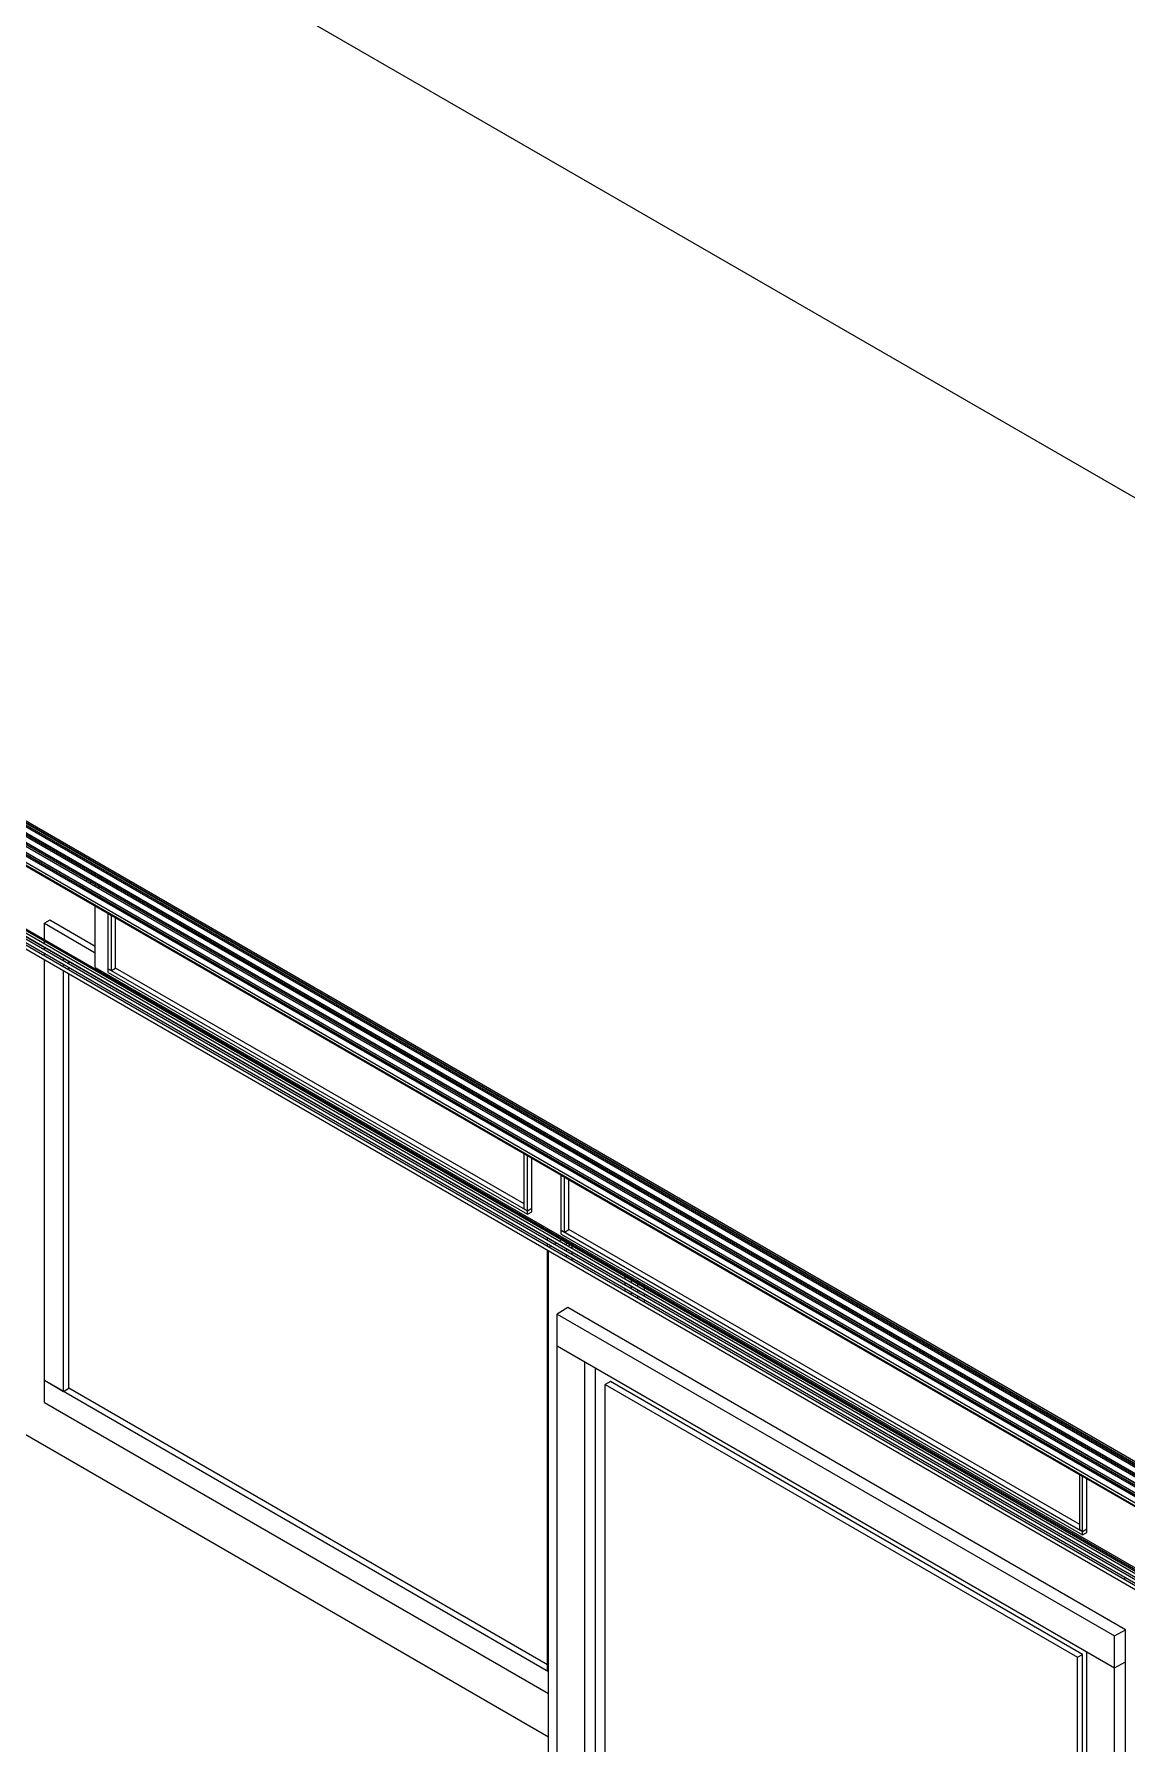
# Model space of a CAD drawing. Header units: inches. Extents: x 0.3 to 16.2, y 0.3 to 11.4.
# Drawn here: x 12.091 to 13.298, y 8.045 to 9.934 of the extents above; entities that cross this region are included whole.
import ezdxf

# ---------------------------------------------------------------- set-up
doc = ezdxf.new("R2010")
doc.units = ezdxf.units.IN
doc.header["$LTSCALE"] = 0.009843
doc.header["$MEASUREMENT"] = 0
doc.layers.add('GEOMETRY', color=7, linetype='Continuous')

msp = doc.modelspace()

# ---------------------------------------------------------------- linework, layer by layer
at = {"layer": 'GEOMETRY'}
for p, q in [((14.2394, 8.8835), (11.5551, 10.4331)), ((10.6331, 9.8988), (13.3177, 8.3488)), ((10.6331, 9.8988), (13.3177, 8.3488)), ((10.6335, 9.9008), (13.3177, 8.3512)), ((10.6335, 9.9008), (13.3177, 8.3512)), ((10.6335, 9.8988), (13.3177, 8.3492)), ((10.6299, 9.8969), (13.3177, 8.3449)), ((10.6299, 9.8969), (13.3177, 8.3449)), ((10.6299, 9.8902), (13.3177, 8.3382)), ((10.6299, 9.8858), (13.3177, 8.3343)), ((10.6299, 9.8858), (13.3177, 8.3343)), ((10.6299, 9.8791), (13.3177, 8.3276)), ((10.6331, 9.8969), (13.3177, 8.3469)), ((10.6331, 9.8878), (13.3177, 8.3382)), ((10.6331, 9.8878), (13.3177, 8.3382)), ((10.6331, 9.8878), (13.3177, 8.3382)), ((10.6331, 9.8858), (13.3177, 8.3362)), ((10.6299, 9.8752), (13.3177, 8.3232)), ((10.6299, 9.8752), (13.3177, 8.3232)), ((10.6299, 9.8681), (13.3177, 8.3165)), ((10.6299, 9.8642), (13.3177, 8.3126)), ((10.6299, 9.8642), (13.3177, 8.3126)), ((10.6331, 9.8772), (13.3177, 8.3272)), ((10.6331, 9.8772), (13.3177, 8.3272)), ((10.6331, 9.8772), (13.3177, 8.3272)), ((10.6331, 9.8752), (13.3177, 8.3252)), ((10.6331, 9.8661), (13.3177, 8.3165)), ((10.6331, 9.8661), (13.3177, 8.3165)), ((10.6331, 9.8661), (13.3177, 8.3165)), ((10.6331, 9.8642), (13.3177, 8.3146)), ((10.6299, 9.8575), (13.3177, 8.3055)), ((10.6331, 9.8555), (13.3177, 8.3055)), ((10.6358, 9.8508), (13.3177, 8.3024)), ((10.6417, 9.8465), (13.3177, 8.3016)), ((10.6921, 9.7433), (13.3177, 8.2276)), ((10.6921, 9.7433), (13.3177, 8.2276)), ((10.6921, 9.7394), (13.3177, 8.2236)), ((10.6921, 9.7366), (13.3177, 8.2209)), ((10.6921, 9.7366), (13.3177, 8.2209)), ((10.6921, 9.7327), (13.3177, 8.2169)), ((10.6921, 9.7299), (13.3177, 8.2142)), ((10.6921, 9.7299), (13.3177, 8.2142)), ((10.6969, 9.7449), (13.3177, 8.2319)), ((10.6969, 9.7449), (13.3177, 8.2319)), ((10.6969, 9.7433), (13.3177, 8.2303)), ((10.6969, 9.7366), (13.3177, 8.2236)), ((10.6969, 9.7299), (13.3177, 8.2169)), ((10.6921, 9.7256), (13.3177, 8.2098)), ((12.1681, 9.0106), (12.1665, 9.0094)), ((12.1701, 9.0118), (12.1701, 9.0114)), ((12.1402, 8.9941), (12.1382, 8.9933)), ((12.1449, 8.9917), (12.1441, 8.9913)), ((12.1441, 8.9913), (13.3177, 8.3138)), ((12.1441, 8.9913), (13.3177, 8.3138)), ((12.1441, 8.9898), (12.1441, 8.9913)), ((12.1492, 8.9996), (12.1476, 8.9988)), ((12.1539, 8.9969), (12.1524, 8.9961)), ((12.1587, 9.0051), (12.1571, 9.0043)), ((12.1587, 8.9941), (12.1571, 8.9933)), ((12.1634, 9.0024), (12.1618, 9.0016)), ((12.1634, 8.9917), (12.1618, 8.9906)), ((12.1681, 8.9996), (12.1665, 8.9988)), ((12.1728, 9.0079), (12.1713, 9.0071)), ((12.1728, 8.9969), (12.1713, 8.9961)), ((12.1748, 9.0091), (12.1748, 9.0091)), ((12.1776, 9.0051), (12.176, 9.0043)), ((12.1795, 9.0063), (12.1795, 9.0063)), ((12.1823, 9.0024), (12.1807, 9.0016)), ((12.1843, 9.0035), (12.1843, 9.0035)), ((12.1512, 8.9898), (13.3177, 8.3165)), ((12.1512, 8.9898), (13.3177, 8.3165)), ((12.1512, 8.9898), (12.1512, 8.9898)), ((12.1512, 8.9874), (12.1512, 8.9878)), ((12.1079, 8.9551), (12.102, 8.952)), ((12.1583, 8.926), (12.1079, 8.9551)), ((12.1583, 8.9031), (12.1583, 8.9709)), ((12.1724, 8.9626), (12.6358, 8.6953)), ((12.1724, 8.9626), (12.176, 8.9606)), ((12.1724, 8.9626), (12.176, 8.9606)), ((12.1724, 8.9016), (12.1724, 8.9626)), ((12.176, 8.8996), (12.176, 8.9606)), ((12.1807, 8.9024), (12.1807, 8.9579)), ((12.2429, 8.9693), (12.2429, 8.9697)), ((12.2429, 8.9654), (12.2429, 8.9673)), ((12.2429, 8.9547), (12.2429, 8.9567)), ((12.765, 8.6547), (12.2429, 8.9559)), ((12.102, 8.952), (12.1583, 8.9193)), ((12.102, 8.952), (12.1583, 8.9193)), ((12.102, 8.9335), (12.102, 8.952)), ((12.102, 8.9295), (12.102, 8.9323)), ((12.102, 8.9228), (12.102, 8.9256)), ((12.102, 8.9157), (12.102, 8.9185)), ((12.102, 8.4469), (12.102, 8.9118)), ((12.1232, 8.9106), (12.1232, 8.9134)), ((12.1232, 8.9035), (12.1232, 8.9063)), ((12.1232, 8.4346), (12.1232, 8.8996)), ((12.1291, 8.9071), (12.1291, 8.9098)), ((12.1291, 8.9004), (12.1291, 8.9031)), ((12.1583, 8.9031), (13.3177, 8.2339)), ((12.1724, 8.9016), (12.6358, 8.6343)), ((12.1724, 8.9016), (12.6358, 8.6343)), ((12.1724, 8.9016), (12.176, 8.8996)), ((12.1724, 8.8976), (12.1724, 8.9016)), ((12.1724, 8.8976), (12.6358, 8.6303)), ((12.176, 8.8996), (12.1807, 8.9024)), ((12.6323, 8.6417), (12.1807, 8.9024)), ((12.1291, 8.4382), (12.1291, 8.8961)), ((11.4437, 8.7551), (12.6591, 8.0531)), ((12.6323, 8.6972), (12.6358, 8.6953)), ((12.6323, 8.6972), (12.6358, 8.6953)), ((12.6323, 8.6362), (12.6323, 8.6972)), ((12.6358, 8.6343), (12.6358, 8.6953)), ((12.6406, 8.637), (12.6406, 8.6925)), ((12.6732, 8.6736), (13.2492, 8.3409)), ((12.6732, 8.6736), (12.6768, 8.6717)), ((12.6732, 8.6736), (12.6768, 8.6717)), ((12.6732, 8.6126), (12.6732, 8.6736)), ((12.6768, 8.6106), (12.6768, 8.6717)), ((12.6815, 8.6134), (12.6815, 8.6689)), ((12.7638, 8.6539), (12.765, 8.6547)), ((12.7638, 8.6539), (12.765, 8.6547)), ((12.7654, 8.6547), (12.7638, 8.6539)), ((12.765, 8.6531), (12.765, 8.6547)), ((12.7748, 8.6602), (12.7732, 8.6594)), ((12.7768, 8.6614), (12.7768, 8.6614)), ((12.6323, 8.6362), (12.6358, 8.6343)), ((12.6358, 8.6343), (12.6406, 8.637)), ((12.6358, 8.6343), (12.6406, 8.637)), ((12.6358, 8.6343), (12.6406, 8.637)), ((12.6358, 8.6303), (12.6358, 8.6343)), ((12.6358, 8.6303), (12.6406, 8.6331)), ((12.6406, 8.6331), (12.6406, 8.637)), ((12.7543, 8.6484), (12.7559, 8.6496)), ((12.7543, 8.6484), (12.7559, 8.6496)), ((12.7559, 8.6496), (12.7543, 8.6484)), ((12.7579, 8.6504), (12.7579, 8.6504)), ((12.7579, 8.6465), (12.7579, 8.6484)), ((12.765, 8.6425), (12.765, 8.6441)), ((12.6768, 8.6106), (12.6815, 8.6134)), ((13.2461, 8.2874), (12.6815, 8.6134)), ((12.6579, 8.6016), (12.6579, 8.6043)), ((12.6579, 8.5949), (12.6579, 8.5976)), ((12.6622, 8.5953), (12.6591, 8.5937)), ((12.6681, 8.5984), (12.6657, 8.5972)), ((12.674, 8.602), (12.6717, 8.6008)), ((12.6732, 8.6126), (13.2492, 8.2799)), ((12.6732, 8.6126), (13.2492, 8.2799)), ((12.6732, 8.6126), (12.6768, 8.6106)), ((12.6732, 8.6083), (12.6732, 8.6126)), ((12.6732, 8.6083), (13.2492, 8.276)), ((12.6768, 8.6035), (12.6752, 8.6028)), ((12.6791, 8.6004), (12.6791, 8.6024)), ((12.6791, 8.5961), (12.6791, 8.5988)), ((12.6811, 8.5953), (12.6835, 8.5965)), ((12.6811, 8.5953), (12.6835, 8.5965)), ((12.6811, 8.5953), (12.6835, 8.5965)), ((12.6846, 8.5972), (12.685, 8.5976)), ((12.6846, 8.5972), (12.685, 8.5976)), ((12.6846, 8.5972), (12.685, 8.5976)), ((12.685, 8.5976), (12.685, 8.5988)), ((12.685, 8.5969), (12.685, 8.5976)), ((12.685, 8.5929), (12.685, 8.5957)), ((12.6579, 8.126), (12.6579, 8.5909)), ((12.6591, 7.8602), (12.6591, 8.5902)), ((12.6791, 8.5894), (12.6791, 8.5921)), ((12.6791, 8.5827), (12.6791, 8.5854)), ((12.685, 8.5862), (12.685, 8.5886)), ((12.685, 8.5791), (12.685, 8.5819)), ((12.7437, 8.563), (12.7437, 8.565)), ((12.7437, 8.5591), (12.7437, 8.5614)), ((12.7508, 8.5591), (12.7508, 8.561)), ((12.7508, 8.5547), (12.7508, 8.5575)), ((12.7579, 8.5547), (12.7579, 8.5567)), ((12.7437, 8.552), (12.7437, 8.5547)), ((12.7437, 8.5453), (12.7437, 8.548)), ((12.7508, 8.548), (12.7508, 8.5508)), ((12.7508, 8.5413), (12.7508, 8.5441)), ((12.7579, 8.5508), (12.7579, 8.5535)), ((12.7579, 8.5441), (12.7579, 8.5469)), ((12.7579, 8.537), (12.7579, 8.5398)), ((12.765, 8.5508), (12.765, 8.5528)), ((12.765, 8.5469), (12.765, 8.5492)), ((12.765, 8.5398), (12.765, 8.5425)), ((12.6803, 8.5272), (12.6685, 8.5201)), ((12.6685, 8.5201), (13.2846, 8.1646)), ((12.6685, 8.5201), (13.2846, 8.1646)), ((12.6685, 8.485), (12.6685, 8.5201)), ((13.2965, 8.1713), (12.6803, 8.5272)), ((12.765, 8.5331), (12.765, 8.5358)), ((12.6685, 8.485), (13.2846, 8.1291)), ((12.6685, 8.485), (12.6992, 8.4673)), ((12.6685, 8.485), (12.6992, 8.4673)), ((12.6685, 7.9311), (12.6685, 8.485)), ((12.6992, 7.9134), (12.6992, 8.4673)), ((12.102, 8.4469), (12.6591, 8.1252)), ((12.102, 8.4469), (12.6591, 8.1252)), ((12.102, 8.4469), (12.1232, 8.4346)), ((12.102, 8.4224), (12.102, 8.4469)), ((12.711, 7.9201), (12.711, 8.4606)), ((12.7276, 8.4457), (12.7217, 8.4421)), ((13.2492, 8.1441), (12.7276, 8.4457)), ((12.1232, 8.4346), (12.1291, 8.4382)), ((12.6579, 8.1327), (12.1291, 8.4382)), ((12.7217, 8.4421), (13.2437, 8.1409)), ((12.7217, 8.4421), (13.2437, 8.1409)), ((12.7217, 7.9264), (12.7217, 8.4421)), ((12.102, 8.4224), (12.6591, 8.1008)), ((13.2461, 8.3429), (13.2492, 8.3409)), ((13.2461, 8.3429), (13.2492, 8.3409)), ((13.2461, 8.2819), (13.2461, 8.3429)), ((13.2492, 8.2799), (13.2492, 8.3409)), ((13.2539, 8.2827), (13.2539, 8.3382)), ((13.2461, 8.2819), (13.2492, 8.2799)), ((13.2492, 8.2799), (13.2539, 8.2827)), ((13.2492, 8.2799), (13.2539, 8.2827)), ((13.2492, 8.2799), (13.2539, 8.2827)), ((13.2492, 8.276), (13.2492, 8.2799)), ((13.2492, 8.276), (13.2539, 8.2787)), ((13.2539, 8.2787), (13.2539, 8.2827)), ((13.2969, 8.2287), (13.2945, 8.2272)), ((13.2846, 8.1646), (13.2965, 8.1713)), ((13.2846, 8.1646), (13.2965, 8.1713)), ((13.2846, 8.1291), (13.2846, 8.1646)), ((13.2965, 8.1358), (13.2965, 8.1713)), ((13.2437, 8.1409), (13.2492, 8.1441)), ((13.2437, 8.1409), (13.2492, 8.1441)), ((13.2437, 7.6248), (13.2437, 8.1409)), ((13.2492, 7.6283), (13.2492, 8.1441)), ((13.2539, 8.1469), (13.2846, 8.1291)), ((13.2539, 8.1469), (13.2846, 8.1291)), ((13.2539, 7.5929), (13.2539, 8.1469)), ((12.6579, 8.126), (12.6591, 8.1252)), ((13.2846, 8.1291), (13.2965, 8.1358)), ((13.2846, 8.1291), (13.2965, 8.1358)), ((13.2846, 8.1291), (13.2965, 8.1358)), ((13.2846, 7.5752), (13.2846, 8.1291)), ((13.2965, 7.5823), (13.2965, 8.1358))]:
    msp.add_line(p, q, dxfattribs=at)

doc.saveas('drawing.dxf')
